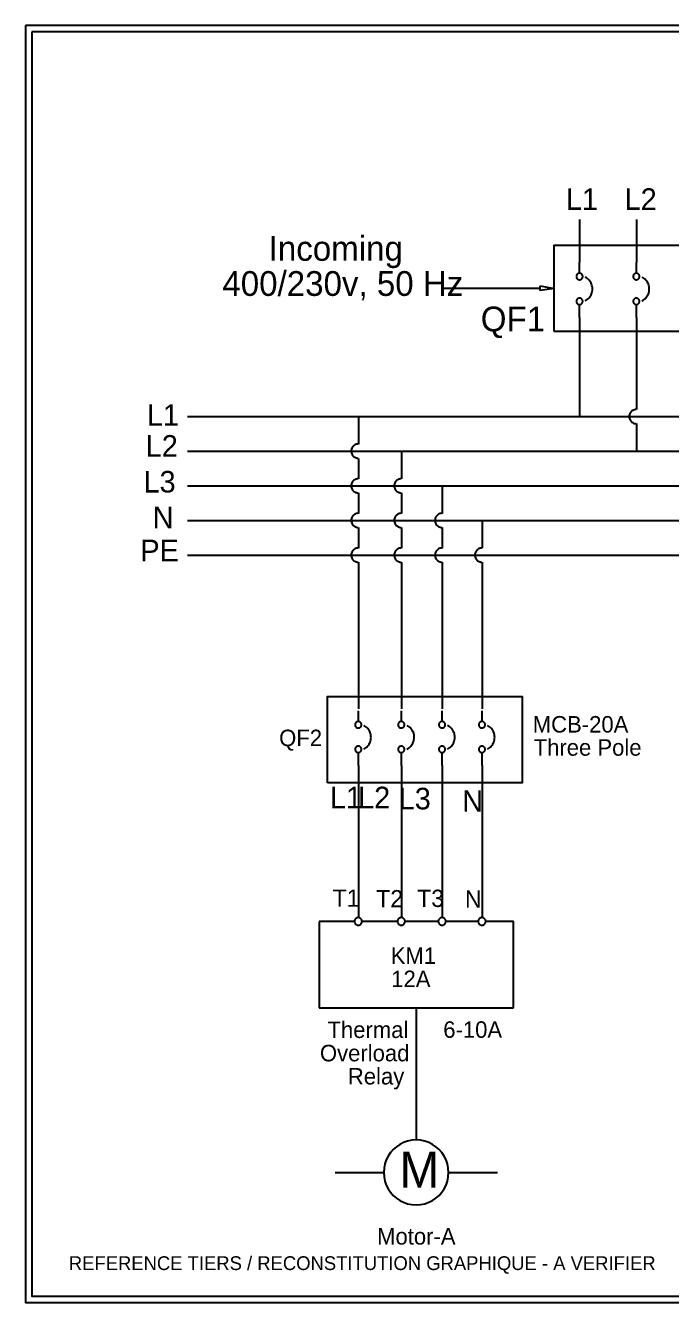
# Model space of a CAD drawing. Header units: millimetres. Extents: x 7 to 1198, y 4 to 838.
# Drawn here: x 7 to 428, y 4 to 838 of the extents above; entities that cross this region are included whole.
import ezdxf

# ---------------------------------------------------------------- set-up
doc = ezdxf.new("R2010")
doc.units = ezdxf.units.MM
for name, color, linetype in [('Boites', 7, 'Continuous'), ('Bordure', 7, 'Continuous'), ('Disjoncteurs', 7, 'Continuous'), ('Jeu_de_barres', 7, 'Continuous'), ('Lignes', 7, 'Continuous'), ('Moteurs', 7, 'Continuous'), ('Neutre', 7, 'Continuous'), ('Phase_L1', 7, 'Continuous'), ('Phase_L2', 7, 'Continuous'), ('Phase_L3', 7, 'Continuous'), ('Tableau_principal', 7, 'Continuous'), ('Tableau_secondaire', 7, 'Continuous'), ('Textes', 7, 'Continuous')]:
    doc.layers.add(name, color=color, linetype=linetype)

msp = doc.modelspace()

# ---------------------------------------------------------------- linework, layer by layer
at = {"layer": 'Boites', "true_color": 0x545454}
for points in [[(6.72, 837.6), (6.72, 3.84), (1185.96, 3.84), (1185.96, 837.6)], [(10.8, 833.4), (10.8, 8.04), (1181.88, 8.04), (1181.88, 833.4)]]:
    msp.add_lwpolyline(points, close=True, dxfattribs=at)
at = {"layer": 'Bordure', "true_color": 0x000000}
for p, q in [((405.6, 711), (405.6, 682.92)), ((405.6, 647.04), (405.6, 618.84)), ((405.6, 618.84), (405.6, 586.8)), ((405.6, 577.68), (405.6, 559.68))]:
    msp.add_line(p, q, dxfattribs=at)
for points in [[(405.54, 586.92), (404.91, 586.88), (404.31, 586.75), (403.74, 586.56), (403.21, 586.29), (402.72, 585.96), (402.27, 585.57), (401.88, 585.12), (401.55, 584.63), (401.28, 584.1), (401.09, 583.53), (400.96, 582.93), (400.92, 582.3)], [(400.92, 582.3), (400.96, 581.67), (401.09, 581.07), (401.28, 580.5), (401.55, 579.97), (401.88, 579.48), (402.27, 579.03), (402.72, 578.64), (403.21, 578.31), (403.74, 578.04), (404.31, 577.85), (404.91, 577.72), (405.54, 577.68)]]:
    msp.add_lwpolyline(points, dxfattribs=at)
at = {"layer": 'Disjoncteurs', "true_color": 0xcd6928}
for p, q in [((368.52, 675.72), (368.52, 682.92)), ((405.6, 675.72), (405.6, 682.92)), ((368.52, 647.04), (368.52, 655.32)), ((405.6, 647.04), (405.6, 655.32)), ((224.04, 383.16), (224.04, 390.24)), ((252.12, 383.16), (252.12, 390.24)), ((278.76, 383.16), (278.76, 390.24)), ((304.8, 383.16), (304.8, 390.24)), ((224.04, 354.48), (224.04, 362.76)), ((252.12, 354.48), (252.12, 362.76)), ((278.76, 354.48), (278.76, 362.76)), ((304.8, 354.48), (304.8, 362.76))]:
    msp.add_line(p, q, dxfattribs=at)
at = {"layer": 'Disjoncteurs', "true_color": 0xff3f00}
for points in [[(368.46, 675.84), (368.18, 675.82), (367.9, 675.76), (367.64, 675.67), (367.4, 675.55), (367.18, 675.4), (366.98, 675.22), (366.8, 675.02), (366.65, 674.8), (366.53, 674.56), (366.44, 674.3), (366.38, 674.02), (366.36, 673.74)], [(368.46, 675.84), (368.18, 675.82), (367.9, 675.76), (367.64, 675.67), (367.4, 675.55), (367.18, 675.4), (366.98, 675.22), (366.8, 675.02), (366.65, 674.8), (366.53, 674.56), (366.44, 674.3), (366.38, 674.02), (366.36, 673.74)], [(370.56, 673.74), (370.54, 674.02), (370.49, 674.3), (370.39, 674.56), (370.27, 674.8), (370.12, 675.02), (369.94, 675.22), (369.74, 675.4), (369.52, 675.55), (369.28, 675.67), (369.02, 675.76), (368.74, 675.82), (368.46, 675.84)], [(370.56, 673.74), (370.54, 674.02), (370.49, 674.3), (370.39, 674.56), (370.27, 674.8), (370.12, 675.02), (369.94, 675.22), (369.74, 675.4), (369.52, 675.55), (369.28, 675.67), (369.02, 675.76), (368.74, 675.82), (368.46, 675.84)], [(405.54, 675.84), (405.26, 675.82), (404.98, 675.76), (404.72, 675.67), (404.48, 675.55), (404.26, 675.4), (404.06, 675.22), (403.88, 675.02), (403.73, 674.8), (403.61, 674.56), (403.52, 674.3), (403.46, 674.02), (403.44, 673.74)], [(405.54, 675.84), (405.26, 675.82), (404.98, 675.76), (404.72, 675.67), (404.48, 675.55), (404.26, 675.4), (404.06, 675.22), (403.88, 675.02), (403.73, 674.8), (403.61, 674.56), (403.52, 674.3), (403.46, 674.02), (403.44, 673.74)], [(407.64, 673.74), (407.62, 674.02), (407.57, 674.3), (407.48, 674.56), (407.35, 674.8), (407.2, 675.02), (407.02, 675.22), (406.82, 675.4), (406.6, 675.55), (406.36, 675.67), (406.1, 675.76), (405.82, 675.82), (405.54, 675.84)], [(407.64, 673.74), (407.62, 674.02), (407.57, 674.3), (407.48, 674.56), (407.35, 674.8), (407.2, 675.02), (407.02, 675.22), (406.82, 675.4), (406.6, 675.55), (406.36, 675.67), (406.1, 675.76), (405.82, 675.82), (405.54, 675.84)], [(366.36, 673.74), (366.38, 673.46), (366.44, 673.18), (366.53, 672.92), (366.65, 672.68), (366.8, 672.46), (366.98, 672.26), (367.18, 672.08), (367.4, 671.93), (367.64, 671.81), (367.9, 671.72), (368.18, 671.66), (368.46, 671.64)], [(366.36, 673.74), (366.38, 673.46), (366.44, 673.18), (366.53, 672.92), (366.65, 672.68), (366.8, 672.46), (366.98, 672.26), (367.18, 672.08), (367.4, 671.93), (367.64, 671.81), (367.9, 671.72), (368.18, 671.66), (368.46, 671.64)], [(368.46, 671.64), (368.74, 671.66), (369.02, 671.72), (369.28, 671.81), (369.52, 671.93), (369.74, 672.08), (369.94, 672.26), (370.12, 672.46), (370.27, 672.68), (370.39, 672.92), (370.49, 673.18), (370.54, 673.46), (370.56, 673.74)], [(368.46, 671.64), (368.74, 671.66), (369.02, 671.72), (369.28, 671.81), (369.52, 671.93), (369.74, 672.08), (369.94, 672.26), (370.12, 672.46), (370.27, 672.68), (370.39, 672.92), (370.49, 673.18), (370.54, 673.46), (370.56, 673.74)], [(376.92, 665.55), (376.88, 666.36), (376.78, 667.16), (376.6, 667.93), (376.35, 668.68), (376.04, 669.4), (375.66, 670.09), (375.22, 670.74), (374.73, 671.36), (374.18, 671.92), (373.57, 672.44), (372.92, 672.9), (372.22, 673.31)], [(403.44, 673.74), (403.46, 673.46), (403.52, 673.18), (403.61, 672.92), (403.73, 672.68), (403.88, 672.46), (404.06, 672.26), (404.26, 672.08), (404.48, 671.93), (404.72, 671.81), (404.98, 671.72), (405.26, 671.66), (405.54, 671.64)], [(403.44, 673.74), (403.46, 673.46), (403.52, 673.18), (403.61, 672.92), (403.73, 672.68), (403.88, 672.46), (404.06, 672.26), (404.26, 672.08), (404.48, 671.93), (404.72, 671.81), (404.98, 671.72), (405.26, 671.66), (405.54, 671.64)], [(405.54, 671.64), (405.82, 671.66), (406.1, 671.72), (406.36, 671.81), (406.6, 671.93), (406.82, 672.08), (407.02, 672.26), (407.2, 672.46), (407.35, 672.68), (407.48, 672.92), (407.57, 673.18), (407.62, 673.46), (407.64, 673.74)], [(405.54, 671.64), (405.82, 671.66), (406.1, 671.72), (406.36, 671.81), (406.6, 671.93), (406.82, 672.08), (407.02, 672.26), (407.2, 672.46), (407.35, 672.68), (407.48, 672.92), (407.57, 673.18), (407.62, 673.46), (407.64, 673.74)], [(414, 665.55), (413.96, 666.36), (413.86, 667.16), (413.68, 667.93), (413.43, 668.68), (413.12, 669.4), (412.74, 670.09), (412.3, 670.74), (411.81, 671.36), (411.26, 671.92), (410.65, 672.44), (410, 672.9), (409.3, 673.31)], [(368.46, 659.64), (368.18, 659.62), (367.9, 659.56), (367.64, 659.47), (367.4, 659.35), (367.18, 659.2), (366.98, 659.02), (366.8, 658.82), (366.65, 658.6), (366.53, 658.36), (366.44, 658.1), (366.38, 657.82), (366.36, 657.54)], [(370.56, 657.54), (370.54, 657.82), (370.49, 658.1), (370.39, 658.36), (370.27, 658.6), (370.12, 658.82), (369.94, 659.02), (369.74, 659.2), (369.52, 659.35), (369.28, 659.47), (369.02, 659.56), (368.74, 659.62), (368.46, 659.64)], [(372.17, 657.83), (372.87, 658.23), (373.53, 658.69), (374.14, 659.2), (374.69, 659.76), (375.19, 660.37), (375.63, 661.02), (376.01, 661.71), (376.33, 662.43), (376.58, 663.18), (376.77, 663.95), (376.88, 664.74), (376.92, 665.55)], [(405.54, 659.64), (405.26, 659.62), (404.98, 659.56), (404.72, 659.47), (404.48, 659.35), (404.26, 659.2), (404.06, 659.02), (403.88, 658.82), (403.73, 658.6), (403.61, 658.36), (403.52, 658.1), (403.46, 657.82), (403.44, 657.54)], [(407.64, 657.54), (407.62, 657.82), (407.57, 658.1), (407.48, 658.36), (407.35, 658.6), (407.2, 658.82), (407.02, 659.02), (406.82, 659.2), (406.6, 659.35), (406.36, 659.47), (406.1, 659.56), (405.82, 659.62), (405.54, 659.64)], [(409.25, 657.83), (409.95, 658.23), (410.61, 658.69), (411.22, 659.2), (411.77, 659.76), (412.27, 660.37), (412.71, 661.02), (413.09, 661.71), (413.41, 662.43), (413.66, 663.18), (413.85, 663.95), (413.96, 664.74), (414, 665.55)], [(366.36, 657.54), (366.38, 657.26), (366.44, 656.98), (366.53, 656.72), (366.65, 656.48), (366.8, 656.26), (366.98, 656.06), (367.18, 655.88), (367.4, 655.73), (367.64, 655.61), (367.9, 655.52), (368.18, 655.46), (368.46, 655.44)], [(368.46, 655.44), (368.74, 655.46), (369.02, 655.52), (369.28, 655.61), (369.52, 655.73), (369.74, 655.88), (369.94, 656.06), (370.12, 656.26), (370.27, 656.48), (370.39, 656.72), (370.49, 656.98), (370.54, 657.26), (370.56, 657.54)], [(403.44, 657.54), (403.46, 657.26), (403.52, 656.98), (403.61, 656.72), (403.73, 656.48), (403.88, 656.26), (404.06, 656.06), (404.26, 655.88), (404.48, 655.73), (404.72, 655.61), (404.98, 655.52), (405.26, 655.46), (405.54, 655.44)], [(405.54, 655.44), (405.82, 655.46), (406.1, 655.52), (406.36, 655.61), (406.6, 655.73), (406.82, 655.88), (407.02, 656.06), (407.2, 656.26), (407.35, 656.48), (407.48, 656.72), (407.57, 656.98), (407.62, 657.26), (407.64, 657.54)], [(223.98, 383.16), (223.7, 383.14), (223.42, 383.08), (223.16, 382.99), (222.92, 382.87), (222.7, 382.72), (222.5, 382.54), (222.32, 382.34), (222.17, 382.12), (222.05, 381.88), (221.96, 381.62), (221.9, 381.34), (221.88, 381.06)], [(223.98, 383.16), (223.7, 383.14), (223.42, 383.08), (223.16, 382.99), (222.92, 382.87), (222.7, 382.72), (222.5, 382.54), (222.32, 382.34), (222.17, 382.12), (222.05, 381.88), (221.96, 381.62), (221.9, 381.34), (221.88, 381.06)], [(221.88, 381.06), (221.9, 380.78), (221.96, 380.5), (222.05, 380.24), (222.17, 380), (222.32, 379.78), (222.5, 379.58), (222.7, 379.4), (222.92, 379.25), (223.16, 379.13), (223.42, 379.04), (223.7, 378.98), (223.98, 378.96)], [(221.88, 381.06), (221.9, 380.78), (221.96, 380.5), (222.05, 380.24), (222.17, 380), (222.32, 379.78), (222.5, 379.58), (222.7, 379.4), (222.92, 379.25), (223.16, 379.13), (223.42, 379.04), (223.7, 378.98), (223.98, 378.96)], [(226.08, 381.06), (226.06, 381.34), (226.01, 381.62), (225.92, 381.88), (225.79, 382.12), (225.64, 382.34), (225.46, 382.54), (225.26, 382.72), (225.04, 382.87), (224.8, 382.99), (224.54, 383.08), (224.26, 383.14), (223.98, 383.16)], [(226.08, 381.06), (226.06, 381.34), (226.01, 381.62), (225.92, 381.88), (225.79, 382.12), (225.64, 382.34), (225.46, 382.54), (225.26, 382.72), (225.04, 382.87), (224.8, 382.99), (224.54, 383.08), (224.26, 383.14), (223.98, 383.16)], [(223.98, 378.96), (224.26, 378.98), (224.54, 379.04), (224.8, 379.13), (225.04, 379.25), (225.26, 379.4), (225.46, 379.58), (225.64, 379.78), (225.79, 380), (225.92, 380.24), (226.01, 380.5), (226.06, 380.78), (226.08, 381.06)], [(223.98, 378.96), (224.26, 378.98), (224.54, 379.04), (224.8, 379.13), (225.04, 379.25), (225.26, 379.4), (225.46, 379.58), (225.64, 379.78), (225.79, 380), (225.92, 380.24), (226.01, 380.5), (226.06, 380.78), (226.08, 381.06)], [(232.32, 372.87), (232.28, 373.68), (232.18, 374.48), (232, 375.25), (231.75, 376), (231.44, 376.72), (231.06, 377.41), (230.62, 378.06), (230.13, 378.68), (229.58, 379.24), (228.97, 379.76), (228.32, 380.22), (227.62, 380.63)], [(252.06, 383.16), (251.78, 383.14), (251.5, 383.08), (251.24, 382.99), (251, 382.87), (250.78, 382.72), (250.58, 382.54), (250.4, 382.34), (250.25, 382.12), (250.13, 381.88), (250.04, 381.62), (249.98, 381.34), (249.96, 381.06)], [(252.06, 383.16), (251.78, 383.14), (251.5, 383.08), (251.24, 382.99), (251, 382.87), (250.78, 382.72), (250.58, 382.54), (250.4, 382.34), (250.25, 382.12), (250.13, 381.88), (250.04, 381.62), (249.98, 381.34), (249.96, 381.06)], [(249.96, 381.06), (249.98, 380.78), (250.04, 380.5), (250.13, 380.24), (250.25, 380), (250.4, 379.78), (250.58, 379.58), (250.78, 379.4), (251, 379.25), (251.24, 379.13), (251.5, 379.04), (251.78, 378.98), (252.06, 378.96)], [(249.96, 381.06), (249.98, 380.78), (250.04, 380.5), (250.13, 380.24), (250.25, 380), (250.4, 379.78), (250.58, 379.58), (250.78, 379.4), (251, 379.25), (251.24, 379.13), (251.5, 379.04), (251.78, 378.98), (252.06, 378.96)], [(254.16, 381.06), (254.14, 381.34), (254.08, 381.62), (253.99, 381.88), (253.87, 382.12), (253.72, 382.34), (253.54, 382.54), (253.34, 382.72), (253.12, 382.87), (252.88, 382.99), (252.62, 383.08), (252.34, 383.14), (252.06, 383.16)], [(254.16, 381.06), (254.14, 381.34), (254.08, 381.62), (253.99, 381.88), (253.87, 382.12), (253.72, 382.34), (253.54, 382.54), (253.34, 382.72), (253.12, 382.87), (252.88, 382.99), (252.62, 383.08), (252.34, 383.14), (252.06, 383.16)], [(252.06, 378.96), (252.34, 378.98), (252.62, 379.04), (252.88, 379.13), (253.12, 379.25), (253.34, 379.4), (253.54, 379.58), (253.72, 379.78), (253.87, 380), (253.99, 380.24), (254.08, 380.5), (254.14, 380.78), (254.16, 381.06)], [(252.06, 378.96), (252.34, 378.98), (252.62, 379.04), (252.88, 379.13), (253.12, 379.25), (253.34, 379.4), (253.54, 379.58), (253.72, 379.78), (253.87, 380), (253.99, 380.24), (254.08, 380.5), (254.14, 380.78), (254.16, 381.06)], [(260.52, 372.87), (260.48, 373.68), (260.38, 374.48), (260.2, 375.25), (259.95, 376), (259.64, 376.72), (259.26, 377.41), (258.82, 378.06), (258.33, 378.68), (257.78, 379.24), (257.17, 379.76), (256.52, 380.22), (255.82, 380.63)], [(278.7, 383.16), (278.42, 383.14), (278.14, 383.08), (277.88, 382.99), (277.64, 382.87), (277.42, 382.72), (277.22, 382.54), (277.04, 382.34), (276.89, 382.12), (276.77, 381.88), (276.68, 381.62), (276.62, 381.34), (276.6, 381.06)], [(278.7, 383.16), (278.42, 383.14), (278.14, 383.08), (277.88, 382.99), (277.64, 382.87), (277.42, 382.72), (277.22, 382.54), (277.04, 382.34), (276.89, 382.12), (276.77, 381.88), (276.68, 381.62), (276.62, 381.34), (276.6, 381.06)], [(276.6, 381.06), (276.62, 380.78), (276.68, 380.5), (276.77, 380.24), (276.89, 380), (277.04, 379.78), (277.22, 379.58), (277.42, 379.4), (277.64, 379.25), (277.88, 379.13), (278.14, 379.04), (278.42, 378.98), (278.7, 378.96)], [(276.6, 381.06), (276.62, 380.78), (276.68, 380.5), (276.77, 380.24), (276.89, 380), (277.04, 379.78), (277.22, 379.58), (277.42, 379.4), (277.64, 379.25), (277.88, 379.13), (278.14, 379.04), (278.42, 378.98), (278.7, 378.96)], [(280.8, 381.06), (280.78, 381.34), (280.73, 381.62), (280.63, 381.88), (280.51, 382.12), (280.36, 382.34), (280.18, 382.54), (279.98, 382.72), (279.76, 382.87), (279.52, 382.99), (279.26, 383.08), (278.98, 383.14), (278.7, 383.16)], [(280.8, 381.06), (280.78, 381.34), (280.73, 381.62), (280.63, 381.88), (280.51, 382.12), (280.36, 382.34), (280.18, 382.54), (279.98, 382.72), (279.76, 382.87), (279.52, 382.99), (279.26, 383.08), (278.98, 383.14), (278.7, 383.16)], [(278.7, 378.96), (278.98, 378.98), (279.26, 379.04), (279.52, 379.13), (279.76, 379.25), (279.98, 379.4), (280.18, 379.58), (280.36, 379.78), (280.51, 380), (280.63, 380.24), (280.73, 380.5), (280.78, 380.78), (280.8, 381.06)], [(278.7, 378.96), (278.98, 378.98), (279.26, 379.04), (279.52, 379.13), (279.76, 379.25), (279.98, 379.4), (280.18, 379.58), (280.36, 379.78), (280.51, 380), (280.63, 380.24), (280.73, 380.5), (280.78, 380.78), (280.8, 381.06)], [(287.04, 372.87), (287, 373.68), (286.9, 374.48), (286.72, 375.25), (286.47, 376), (286.16, 376.72), (285.78, 377.41), (285.34, 378.06), (284.85, 378.68), (284.3, 379.24), (283.69, 379.76), (283.04, 380.22), (282.34, 380.63)], [(304.74, 383.16), (304.46, 383.14), (304.18, 383.08), (303.92, 382.99), (303.68, 382.87), (303.46, 382.72), (303.26, 382.54), (303.08, 382.34), (302.93, 382.12), (302.81, 381.88), (302.71, 381.62), (302.66, 381.34), (302.64, 381.06)], [(304.74, 383.16), (304.46, 383.14), (304.18, 383.08), (303.92, 382.99), (303.68, 382.87), (303.46, 382.72), (303.26, 382.54), (303.08, 382.34), (302.93, 382.12), (302.81, 381.88), (302.71, 381.62), (302.66, 381.34), (302.64, 381.06)], [(302.64, 381.06), (302.66, 380.78), (302.71, 380.5), (302.81, 380.24), (302.93, 380), (303.08, 379.78), (303.26, 379.58), (303.46, 379.4), (303.68, 379.25), (303.92, 379.13), (304.18, 379.04), (304.46, 378.98), (304.74, 378.96)], [(302.64, 381.06), (302.66, 380.78), (302.71, 380.5), (302.81, 380.24), (302.93, 380), (303.08, 379.78), (303.26, 379.58), (303.46, 379.4), (303.68, 379.25), (303.92, 379.13), (304.18, 379.04), (304.46, 378.98), (304.74, 378.96)], [(306.84, 381.06), (306.82, 381.34), (306.76, 381.62), (306.67, 381.88), (306.55, 382.12), (306.4, 382.34), (306.22, 382.54), (306.02, 382.72), (305.8, 382.87), (305.56, 382.99), (305.3, 383.08), (305.02, 383.14), (304.74, 383.16)], [(306.84, 381.06), (306.82, 381.34), (306.76, 381.62), (306.67, 381.88), (306.55, 382.12), (306.4, 382.34), (306.22, 382.54), (306.02, 382.72), (305.8, 382.87), (305.56, 382.99), (305.3, 383.08), (305.02, 383.14), (304.74, 383.16)], [(304.74, 378.96), (305.02, 378.98), (305.3, 379.04), (305.56, 379.13), (305.8, 379.25), (306.02, 379.4), (306.22, 379.58), (306.4, 379.78), (306.55, 380), (306.67, 380.24), (306.76, 380.5), (306.82, 380.78), (306.84, 381.06)], [(304.74, 378.96), (305.02, 378.98), (305.3, 379.04), (305.56, 379.13), (305.8, 379.25), (306.02, 379.4), (306.22, 379.58), (306.4, 379.78), (306.55, 380), (306.67, 380.24), (306.76, 380.5), (306.82, 380.78), (306.84, 381.06)], [(313.08, 372.87), (313.04, 373.68), (312.94, 374.48), (312.76, 375.25), (312.51, 376), (312.2, 376.72), (311.82, 377.41), (311.38, 378.06), (310.89, 378.68), (310.34, 379.24), (309.73, 379.76), (309.08, 380.22), (308.38, 380.63)], [(223.98, 367.08), (223.7, 367.06), (223.42, 367), (223.16, 366.91), (222.92, 366.79), (222.7, 366.64), (222.5, 366.46), (222.32, 366.26), (222.17, 366.04), (222.05, 365.8), (221.96, 365.54), (221.9, 365.26), (221.88, 364.98)], [(226.08, 364.98), (226.06, 365.26), (226.01, 365.54), (225.92, 365.8), (225.79, 366.04), (225.64, 366.26), (225.46, 366.46), (225.26, 366.64), (225.04, 366.79), (224.8, 366.91), (224.54, 367), (224.26, 367.06), (223.98, 367.08)], [(227.57, 365.15), (228.27, 365.55), (228.93, 366.01), (229.54, 366.52), (230.09, 367.08), (230.59, 367.69), (231.03, 368.34), (231.41, 369.03), (231.73, 369.75), (231.98, 370.5), (232.17, 371.27), (232.28, 372.06), (232.32, 372.87)], [(252.06, 367.08), (251.78, 367.06), (251.5, 367), (251.24, 366.91), (251, 366.79), (250.78, 366.64), (250.58, 366.46), (250.4, 366.26), (250.25, 366.04), (250.13, 365.8), (250.04, 365.54), (249.98, 365.26), (249.96, 364.98)], [(254.16, 364.98), (254.14, 365.26), (254.08, 365.54), (253.99, 365.8), (253.87, 366.04), (253.72, 366.26), (253.54, 366.46), (253.34, 366.64), (253.12, 366.79), (252.88, 366.91), (252.62, 367), (252.34, 367.06), (252.06, 367.08)], [(255.77, 365.15), (256.47, 365.55), (257.13, 366.01), (257.74, 366.52), (258.29, 367.08), (258.79, 367.69), (259.23, 368.34), (259.61, 369.03), (259.93, 369.75), (260.18, 370.5), (260.37, 371.27), (260.48, 372.06), (260.52, 372.87)], [(278.7, 367.08), (278.42, 367.06), (278.14, 367), (277.88, 366.91), (277.64, 366.79), (277.42, 366.64), (277.22, 366.46), (277.04, 366.26), (276.89, 366.04), (276.77, 365.8), (276.68, 365.54), (276.62, 365.26), (276.6, 364.98)], [(280.8, 364.98), (280.78, 365.26), (280.73, 365.54), (280.63, 365.8), (280.51, 366.04), (280.36, 366.26), (280.18, 366.46), (279.98, 366.64), (279.76, 366.79), (279.52, 366.91), (279.26, 367), (278.98, 367.06), (278.7, 367.08)], [(282.29, 365.15), (282.99, 365.55), (283.65, 366.01), (284.26, 366.52), (284.81, 367.08), (285.31, 367.69), (285.75, 368.34), (286.13, 369.03), (286.45, 369.75), (286.7, 370.5), (286.89, 371.27), (287, 372.06), (287.04, 372.87)], [(304.74, 367.08), (304.46, 367.06), (304.18, 367), (303.92, 366.91), (303.68, 366.79), (303.46, 366.64), (303.26, 366.46), (303.08, 366.26), (302.93, 366.04), (302.81, 365.8), (302.71, 365.54), (302.66, 365.26), (302.64, 364.98)], [(306.84, 364.98), (306.82, 365.26), (306.76, 365.54), (306.67, 365.8), (306.55, 366.04), (306.4, 366.26), (306.22, 366.46), (306.02, 366.64), (305.8, 366.79), (305.56, 366.91), (305.3, 367), (305.02, 367.06), (304.74, 367.08)], [(308.33, 365.15), (309.03, 365.55), (309.69, 366.01), (310.3, 366.52), (310.85, 367.08), (311.35, 367.69), (311.79, 368.34), (312.17, 369.03), (312.49, 369.75), (312.74, 370.5), (312.93, 371.27), (313.04, 372.06), (313.08, 372.87)], [(221.88, 364.98), (221.9, 364.7), (221.96, 364.42), (222.05, 364.16), (222.17, 363.92), (222.32, 363.7), (222.5, 363.5), (222.7, 363.32), (222.92, 363.17), (223.16, 363.05), (223.42, 362.95), (223.7, 362.9), (223.98, 362.88)], [(223.98, 362.88), (224.26, 362.9), (224.54, 362.95), (224.8, 363.05), (225.04, 363.17), (225.26, 363.32), (225.46, 363.5), (225.64, 363.7), (225.79, 363.92), (225.92, 364.16), (226.01, 364.42), (226.06, 364.7), (226.08, 364.98)], [(249.96, 364.98), (249.98, 364.7), (250.04, 364.42), (250.13, 364.16), (250.25, 363.92), (250.4, 363.7), (250.58, 363.5), (250.78, 363.32), (251, 363.17), (251.24, 363.05), (251.5, 362.95), (251.78, 362.9), (252.06, 362.88)], [(252.06, 362.88), (252.34, 362.9), (252.62, 362.95), (252.88, 363.05), (253.12, 363.17), (253.34, 363.32), (253.54, 363.5), (253.72, 363.7), (253.87, 363.92), (253.99, 364.16), (254.08, 364.42), (254.14, 364.7), (254.16, 364.98)], [(276.6, 364.98), (276.62, 364.7), (276.68, 364.42), (276.77, 364.16), (276.89, 363.92), (277.04, 363.7), (277.22, 363.5), (277.42, 363.32), (277.64, 363.17), (277.88, 363.05), (278.14, 362.95), (278.42, 362.9), (278.7, 362.88)], [(278.7, 362.88), (278.98, 362.9), (279.26, 362.95), (279.52, 363.05), (279.76, 363.17), (279.98, 363.32), (280.18, 363.5), (280.36, 363.7), (280.51, 363.92), (280.63, 364.16), (280.73, 364.42), (280.78, 364.7), (280.8, 364.98)], [(302.64, 364.98), (302.66, 364.7), (302.71, 364.42), (302.81, 364.16), (302.93, 363.92), (303.08, 363.7), (303.26, 363.5), (303.46, 363.32), (303.68, 363.17), (303.92, 363.05), (304.18, 362.95), (304.46, 362.9), (304.74, 362.88)], [(304.74, 362.88), (305.02, 362.9), (305.3, 362.95), (305.56, 363.05), (305.8, 363.17), (306.02, 363.32), (306.22, 363.5), (306.4, 363.7), (306.55, 363.92), (306.67, 364.16), (306.76, 364.42), (306.82, 364.7), (306.84, 364.98)]]:
    msp.add_lwpolyline(points, dxfattribs=at)
at = {"layer": 'Jeu_de_barres', "true_color": 0x000000}
for p, q in [((342.84, 667.56), (351.84, 666)), ((342.84, 664.56), (342.84, 667.56)), ((342.84, 666), (278.04, 666)), ((351.84, 666), (342.84, 664.56)), ((112.44, 559.68), (896.4, 559.68))]:
    msp.add_line(p, q, dxfattribs=at)
at = {"layer": 'Jeu_de_barres', "true_color": 0x950000}
msp.add_line((112.44, 582.24), (896.4, 582.24), dxfattribs=at)
at = {"layer": 'Jeu_de_barres', "true_color": 0x636466}
msp.add_line((112.44, 537), (896.4, 537), dxfattribs=at)
at = {"layer": 'Jeu_de_barres', "true_color": 0x0000ff}
msp.add_line((112.44, 514.44), (896.4, 514.44), dxfattribs=at)
at = {"layer": 'Jeu_de_barres', "true_color": 0x00ff00}
msp.add_line((112.44, 491.76), (896.4, 491.76), dxfattribs=at)
at = {"layer": 'Lignes', "true_color": 0x000000}
msp.add_line((261.84, 196.2), (261.84, 109.8), dxfattribs=at)
at = {"layer": 'Moteurs', "true_color": 0x000000}
for p, q in [((208.92, 88.68), (240.72, 88.68)), ((283.08, 88.68), (314.88, 88.68))]:
    msp.add_line(p, q, dxfattribs=at)
for points in [[(261.78, 109.92), (258.91, 109.73), (256.15, 109.16), (253.54, 108.26), (251.09, 107.03), (248.84, 105.51), (246.8, 103.72), (245.01, 101.68), (243.49, 99.43), (242.26, 96.98), (241.36, 94.37), (240.79, 91.61), (240.6, 88.74)], [(282.96, 88.74), (282.77, 91.61), (282.2, 94.37), (281.3, 96.98), (280.07, 99.43), (278.55, 101.68), (276.76, 103.72), (274.72, 105.51), (272.47, 107.03), (270.02, 108.26), (267.41, 109.16), (264.65, 109.73), (261.78, 109.92)], [(240.6, 88.74), (240.79, 85.87), (241.36, 83.11), (242.26, 80.5), (243.49, 78.05), (245.01, 75.8), (246.8, 73.76), (248.84, 71.97), (251.09, 70.45), (253.54, 69.22), (256.15, 68.32), (258.91, 67.75), (261.78, 67.56)], [(261.78, 67.56), (264.65, 67.75), (267.41, 68.32), (270.02, 69.22), (272.47, 70.45), (274.72, 71.97), (276.76, 73.76), (278.55, 75.8), (280.07, 78.05), (281.3, 80.5), (282.2, 83.11), (282.77, 85.87), (282.96, 88.74)]]:
    msp.add_lwpolyline(points, dxfattribs=at)
at = {"layer": 'Neutre', "true_color": 0x0000ff}
for p, q in [((304.8, 514.44), (304.8, 496.44)), ((304.8, 487.2), (304.8, 391.44)), ((304.8, 354.48), (304.8, 255))]:
    msp.add_line(p, q, dxfattribs=at)
for points in [[(304.74, 496.44), (304.11, 496.4), (303.51, 496.27), (302.94, 496.08), (302.41, 495.81), (301.92, 495.48), (301.47, 495.09), (301.08, 494.64), (300.75, 494.15), (300.48, 493.62), (300.29, 493.05), (300.16, 492.45), (300.12, 491.82)], [(300.12, 491.82), (300.16, 491.19), (300.29, 490.59), (300.48, 490.02), (300.75, 489.49), (301.08, 489), (301.47, 488.55), (301.92, 488.16), (302.41, 487.83), (302.94, 487.56), (303.51, 487.37), (304.11, 487.24), (304.74, 487.2)], [(304.74, 255.12), (304.41, 255.1), (304.09, 255.03), (303.78, 254.93), (303.5, 254.78), (303.24, 254.61), (303, 254.4), (302.79, 254.16), (302.62, 253.9), (302.47, 253.62), (302.37, 253.31), (302.3, 252.99), (302.28, 252.66)], [(302.28, 252.66), (302.3, 252.33), (302.37, 252.01), (302.47, 251.7), (302.62, 251.42), (302.79, 251.16), (303, 250.92), (303.24, 250.71), (303.5, 250.54), (303.78, 250.39), (304.09, 250.29), (304.41, 250.22), (304.74, 250.2)], [(307.2, 252.66), (307.18, 252.99), (307.11, 253.31), (307.01, 253.62), (306.86, 253.9), (306.69, 254.16), (306.48, 254.4), (306.24, 254.61), (305.98, 254.78), (305.7, 254.93), (305.39, 255.03), (305.07, 255.1), (304.74, 255.12)], [(304.74, 250.2), (305.07, 250.22), (305.39, 250.29), (305.7, 250.39), (305.98, 250.54), (306.24, 250.71), (306.48, 250.92), (306.69, 251.16), (306.86, 251.42), (307.01, 251.7), (307.11, 252.01), (307.18, 252.33), (307.2, 252.66)]]:
    msp.add_lwpolyline(points, dxfattribs=at)
at = {"layer": 'Phase_L1', "true_color": 0xb80000}
for p, q in [((368.52, 711), (368.52, 682.92)), ((368.52, 647.04), (368.52, 618.84)), ((368.52, 618.84), (368.52, 582.24)), ((224.04, 582.24), (224.04, 564.24)), ((224.04, 555), (224.04, 541.68)), ((224.04, 532.44), (224.04, 519)), ((224.04, 509.76), (224.04, 496.44)), ((224.04, 487.2), (224.04, 391.44)), ((224.04, 354.48), (224.04, 255))]:
    msp.add_line(p, q, dxfattribs=at)
for points in [[(223.98, 564.36), (223.35, 564.32), (222.75, 564.19), (222.18, 564), (221.65, 563.73), (221.16, 563.4), (220.71, 563.01), (220.32, 562.56), (219.99, 562.07), (219.72, 561.54), (219.53, 560.97), (219.4, 560.37), (219.36, 559.74)], [(219.36, 559.74), (219.4, 559.11), (219.53, 558.51), (219.72, 557.94), (219.99, 557.41), (220.32, 556.92), (220.71, 556.47), (221.16, 556.08), (221.65, 555.75), (222.18, 555.48), (222.75, 555.29), (223.35, 555.16), (223.98, 555.12)], [(223.98, 541.68), (223.35, 541.64), (222.75, 541.51), (222.18, 541.32), (221.65, 541.05), (221.16, 540.72), (220.71, 540.33), (220.32, 539.88), (219.99, 539.39), (219.72, 538.86), (219.53, 538.29), (219.4, 537.69), (219.36, 537.06)], [(219.36, 537.06), (219.4, 536.43), (219.53, 535.83), (219.72, 535.26), (219.99, 534.73), (220.32, 534.24), (220.71, 533.79), (221.16, 533.4), (221.65, 533.07), (222.18, 532.8), (222.75, 532.61), (223.35, 532.48), (223.98, 532.44)], [(223.98, 519.12), (223.35, 519.08), (222.75, 518.95), (222.18, 518.76), (221.65, 518.49), (221.16, 518.16), (220.71, 517.77), (220.32, 517.32), (219.99, 516.83), (219.72, 516.3), (219.53, 515.73), (219.4, 515.13), (219.36, 514.5)], [(219.36, 514.5), (219.4, 513.87), (219.53, 513.27), (219.72, 512.7), (219.99, 512.17), (220.32, 511.68), (220.71, 511.23), (221.16, 510.84), (221.65, 510.51), (222.18, 510.24), (222.75, 510.05), (223.35, 509.92), (223.98, 509.88)], [(223.98, 496.44), (223.35, 496.4), (222.75, 496.27), (222.18, 496.08), (221.65, 495.81), (221.16, 495.48), (220.71, 495.09), (220.32, 494.64), (219.99, 494.15), (219.72, 493.62), (219.53, 493.05), (219.4, 492.45), (219.36, 491.82)], [(219.36, 491.82), (219.4, 491.19), (219.53, 490.59), (219.72, 490.02), (219.99, 489.49), (220.32, 489), (220.71, 488.55), (221.16, 488.16), (221.65, 487.83), (222.18, 487.56), (222.75, 487.37), (223.35, 487.24), (223.98, 487.2)], [(223.98, 255.12), (223.65, 255.1), (223.33, 255.03), (223.02, 254.93), (222.74, 254.78), (222.48, 254.61), (222.24, 254.4), (222.03, 254.16), (221.86, 253.9), (221.71, 253.62), (221.61, 253.31), (221.54, 252.99), (221.52, 252.66)], [(221.52, 252.66), (221.54, 252.33), (221.61, 252.01), (221.71, 251.7), (221.86, 251.42), (222.03, 251.16), (222.24, 250.92), (222.48, 250.71), (222.74, 250.54), (223.02, 250.39), (223.33, 250.29), (223.65, 250.22), (223.98, 250.2)], [(226.44, 252.66), (226.42, 252.99), (226.35, 253.31), (226.25, 253.62), (226.1, 253.9), (225.93, 254.16), (225.72, 254.4), (225.48, 254.61), (225.22, 254.78), (224.94, 254.93), (224.63, 255.03), (224.31, 255.1), (223.98, 255.12)], [(223.98, 250.2), (224.31, 250.22), (224.63, 250.29), (224.94, 250.39), (225.22, 250.54), (225.48, 250.71), (225.72, 250.92), (225.93, 251.16), (226.1, 251.42), (226.25, 251.7), (226.35, 252.01), (226.42, 252.33), (226.44, 252.66)]]:
    msp.add_lwpolyline(points, dxfattribs=at)
at = {"layer": 'Phase_L2', "true_color": 0x545454}
for p, q in [((252.12, 559.68), (252.12, 541.68)), ((252.12, 532.44), (252.12, 519)), ((252.12, 509.76), (252.12, 496.44)), ((252.12, 487.2), (252.12, 391.44)), ((252.12, 354.48), (252.12, 255))]:
    msp.add_line(p, q, dxfattribs=at)
for points in [[(252.06, 541.68), (251.43, 541.64), (250.83, 541.51), (250.26, 541.32), (249.73, 541.05), (249.24, 540.72), (248.79, 540.33), (248.4, 539.88), (248.07, 539.39), (247.8, 538.86), (247.61, 538.29), (247.48, 537.69), (247.44, 537.06)], [(247.44, 537.06), (247.48, 536.43), (247.61, 535.83), (247.8, 535.26), (248.07, 534.73), (248.4, 534.24), (248.79, 533.79), (249.24, 533.4), (249.73, 533.07), (250.26, 532.8), (250.83, 532.61), (251.43, 532.48), (252.06, 532.44)], [(252.06, 519.12), (251.43, 519.08), (250.83, 518.95), (250.26, 518.76), (249.73, 518.49), (249.24, 518.16), (248.79, 517.77), (248.4, 517.32), (248.07, 516.83), (247.8, 516.3), (247.61, 515.73), (247.48, 515.13), (247.44, 514.5)], [(247.44, 514.5), (247.48, 513.87), (247.61, 513.27), (247.8, 512.7), (248.07, 512.17), (248.4, 511.68), (248.79, 511.23), (249.24, 510.84), (249.73, 510.51), (250.26, 510.24), (250.83, 510.05), (251.43, 509.92), (252.06, 509.88)], [(252.06, 496.44), (251.43, 496.4), (250.83, 496.27), (250.26, 496.08), (249.73, 495.81), (249.24, 495.48), (248.79, 495.09), (248.4, 494.64), (248.07, 494.15), (247.8, 493.62), (247.61, 493.05), (247.48, 492.45), (247.44, 491.82)], [(247.44, 491.82), (247.48, 491.19), (247.61, 490.59), (247.8, 490.02), (248.07, 489.49), (248.4, 489), (248.79, 488.55), (249.24, 488.16), (249.73, 487.83), (250.26, 487.56), (250.83, 487.37), (251.43, 487.24), (252.06, 487.2)], [(252.06, 255.12), (251.73, 255.1), (251.41, 255.03), (251.1, 254.93), (250.82, 254.78), (250.56, 254.61), (250.32, 254.4), (250.11, 254.16), (249.94, 253.9), (249.79, 253.62), (249.69, 253.31), (249.62, 252.99), (249.6, 252.66)], [(249.6, 252.66), (249.62, 252.33), (249.69, 252.01), (249.79, 251.7), (249.94, 251.42), (250.11, 251.16), (250.32, 250.92), (250.56, 250.71), (250.82, 250.54), (251.1, 250.39), (251.41, 250.29), (251.73, 250.22), (252.06, 250.2)], [(254.52, 252.66), (254.5, 252.99), (254.43, 253.31), (254.33, 253.62), (254.18, 253.9), (254.01, 254.16), (253.8, 254.4), (253.56, 254.61), (253.3, 254.78), (253.02, 254.93), (252.71, 255.03), (252.39, 255.1), (252.06, 255.12)], [(252.06, 250.2), (252.39, 250.22), (252.71, 250.29), (253.02, 250.39), (253.3, 250.54), (253.56, 250.71), (253.8, 250.92), (254.01, 251.16), (254.18, 251.42), (254.33, 251.7), (254.43, 252.01), (254.5, 252.33), (254.52, 252.66)]]:
    msp.add_lwpolyline(points, dxfattribs=at)
at = {"layer": 'Phase_L3', "true_color": 0x636466}
for p, q in [((278.76, 537), (278.76, 519)), ((278.76, 509.76), (278.76, 496.44)), ((278.76, 487.2), (278.76, 391.44)), ((278.76, 354.48), (278.76, 255))]:
    msp.add_line(p, q, dxfattribs=at)
for points in [[(278.7, 519.12), (278.07, 519.08), (277.47, 518.95), (276.9, 518.76), (276.37, 518.49), (275.88, 518.16), (275.43, 517.77), (275.04, 517.32), (274.71, 516.83), (274.44, 516.3), (274.25, 515.73), (274.12, 515.13), (274.08, 514.5)], [(274.08, 514.5), (274.12, 513.87), (274.25, 513.27), (274.44, 512.7), (274.71, 512.17), (275.04, 511.68), (275.43, 511.23), (275.88, 510.84), (276.37, 510.51), (276.9, 510.24), (277.47, 510.05), (278.07, 509.92), (278.7, 509.88)], [(278.7, 496.44), (278.07, 496.4), (277.47, 496.27), (276.9, 496.08), (276.37, 495.81), (275.88, 495.48), (275.43, 495.09), (275.04, 494.64), (274.71, 494.15), (274.44, 493.62), (274.25, 493.05), (274.12, 492.45), (274.08, 491.82)], [(274.08, 491.82), (274.12, 491.19), (274.25, 490.59), (274.44, 490.02), (274.71, 489.49), (275.04, 489), (275.43, 488.55), (275.88, 488.16), (276.37, 487.83), (276.9, 487.56), (277.47, 487.37), (278.07, 487.24), (278.7, 487.2)], [(278.7, 255.12), (278.37, 255.1), (278.05, 255.03), (277.74, 254.93), (277.46, 254.78), (277.2, 254.61), (276.96, 254.4), (276.75, 254.16), (276.58, 253.9), (276.43, 253.62), (276.33, 253.31), (276.26, 252.99), (276.24, 252.66)], [(276.24, 252.66), (276.26, 252.33), (276.33, 252.01), (276.43, 251.7), (276.58, 251.42), (276.75, 251.16), (276.96, 250.92), (277.2, 250.71), (277.46, 250.54), (277.74, 250.39), (278.05, 250.29), (278.37, 250.22), (278.7, 250.2)], [(281.16, 252.66), (281.14, 252.99), (281.07, 253.31), (280.97, 253.62), (280.82, 253.9), (280.65, 254.16), (280.44, 254.4), (280.2, 254.61), (279.94, 254.78), (279.66, 254.93), (279.35, 255.03), (279.03, 255.1), (278.7, 255.12)], [(278.7, 250.2), (279.03, 250.22), (279.35, 250.29), (279.66, 250.39), (279.94, 250.54), (280.2, 250.71), (280.44, 250.92), (280.65, 251.16), (280.82, 251.42), (280.97, 251.7), (281.07, 252.01), (281.14, 252.33), (281.16, 252.66)]]:
    msp.add_lwpolyline(points, dxfattribs=at)
at = {"layer": 'Tableau_principal', "true_color": 0xdd0000}
msp.add_lwpolyline([(351.84, 637.8), (351.84, 694.2), (529.68, 694.2), (529.68, 637.8)], close=True, dxfattribs=at)
at = {"layer": 'Tableau_secondaire', "true_color": 0x293189}
for p, q in [((221.52, 252.6), (198.36, 252.6)), ((198.36, 252.6), (198.36, 196.2)), ((249.72, 252.6), (226.44, 252.6)), ((276.36, 252.6), (254.52, 252.6)), ((302.28, 252.6), (281.16, 252.6)), ((325.44, 252.6), (307.2, 252.6)), ((325.44, 196.2), (325.44, 252.6)), ((198.36, 196.2), (325.44, 196.2))]:
    msp.add_line(p, q, dxfattribs=at)
at = {"layer": 'Tableau_secondaire', "true_color": 0xdd0000}
msp.add_lwpolyline([(203.88, 343.2), (203.88, 399.6), (330.96, 399.6), (330.96, 343.2)], close=True, dxfattribs=at)

# ---------------------------------------------------------------- texts
at = {"layer": 'Textes', "true_color": 0x950000}
for s, height, p in [('L1', 14.09, (359.52, 717.24)), ('L1', 14.09, (85.92, 576.24)), ('L1', 14.09, (205.44, 326.52)), ('T1', 11.272, (207.24, 262.2))]:
    msp.add_text(s, height=height, dxfattribs=at).set_placement(p)
at = {"layer": 'Textes', "true_color": 0x000000}
for s, height, p in [('L2', 14.09, (397.92, 717.24)), ('Incoming', 16.154, (165.48, 684)), ('400/230v, 50 Hz', 16.1544, (135.24, 661.08)), ('QF1', 16.154, (303.96, 637.92)), ('L2', 14.09, (85.2, 556.08)), ('QF2', 10.77, (172.32, 367.08)), ('L2', 14.09, (223.87, 326.52)), ('T2', 11.272, (235.68, 261.84)), ('KM1', 10.77, (245.16, 224.88)), ('12A', 10.77, (245.52, 209.76)), ('Thermal', 10.77, (203.88, 176.52)), ('6-10A', 10.77, (279.48, 176.64)), ('Overload', 10.77, (198.96, 161.28)), ('Relay', 10.77, (217.2, 146.16)), ('M', 23.45, (250.8, 78.84)), ('Motor-A', 10.77, (236.28, 41.64))]:
    msp.add_text(s, height=height, dxfattribs=at).set_placement(p)
at = {"layer": 'Textes', "true_color": 0x636466}
for s, height, p in [('L3', 14.09, (83.76, 532.68)), ('L3', 14.09, (250.39, 325.8)), ('T3', 11.272, (262.44, 262.08))]:
    msp.add_text(s, height=height, dxfattribs=at).set_placement(p)
at = {"layer": 'Textes', "true_color": 0x0000ff}
for height, p in [(14.09, (89.76, 509.4)), (14.09, (291.84, 324.24)), (11.27, (293.64, 261.6))]:
    msp.add_text('N', height=height, dxfattribs=at).set_placement(p)
at = {"layer": 'Textes', "true_color": 0x00ff00}
msp.add_text('PE', height=14.09, dxfattribs=at).set_placement((81.72, 487.8))
at = {"layer": 'Textes', "true_color": 0x991b1e}
for s, p in [('MCB-20A', (337.92, 375.96)), ('Three Pole', (338.52, 360.84))]:
    msp.add_text(s, height=10.77, dxfattribs=at).set_placement(p)
at = {"layer": 'Textes', "color": 8}
msp.add_text('REFERENCE TIERS / RECONSTITUTION GRAPHIQUE - A VERIFIER', height=9, dxfattribs=at).set_placement((35, 25))

doc.saveas('drawing.dxf')
